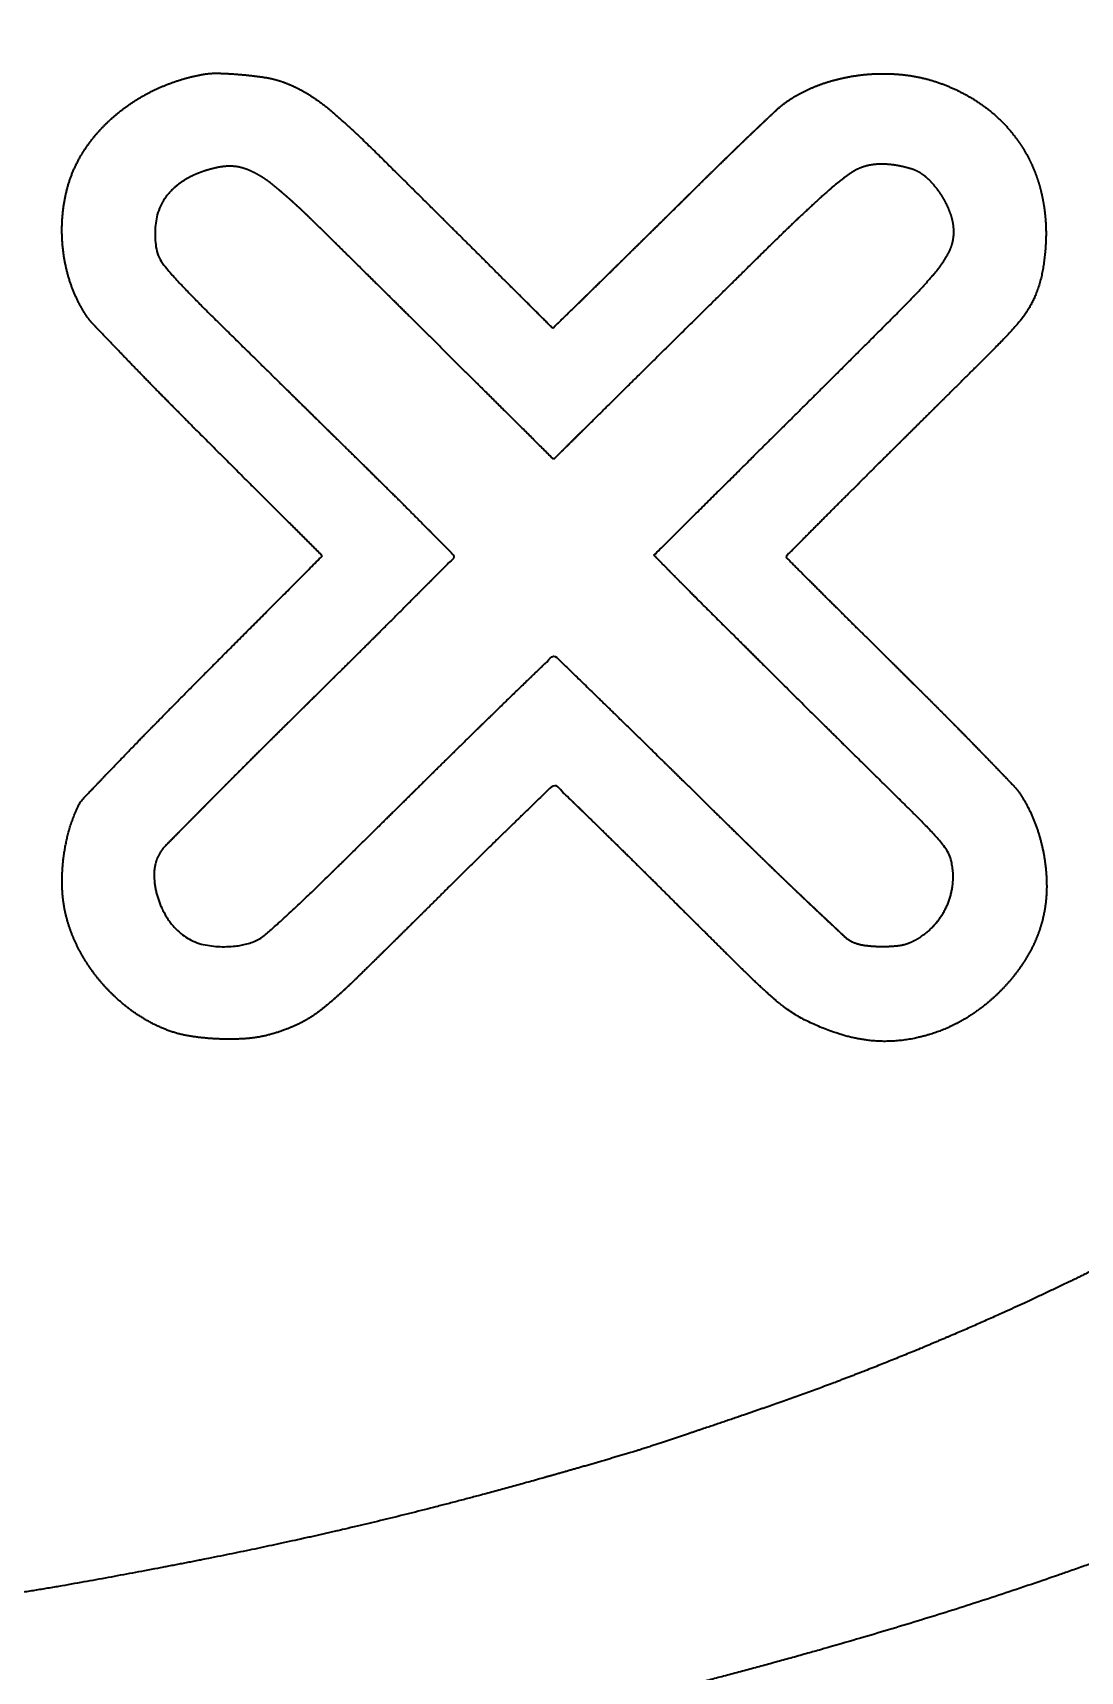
# Model space of a CAD drawing. Extents: x 6336 to 10269, y -393 to 2899.
# Drawn here: x 8829.76 to 8859.4, y 1693.47 to 1739.82 of the extents above; entities that cross this region are included whole.
import ezdxf

# ---------------------------------------------------------------- set-up
doc = ezdxf.new("R2010")
doc.units = 0
doc.header["$LTSCALE"] = 5
doc.layers.add('1', color=7, linetype='CONTINUOUS', true_color=0xffffff)

msp = doc.modelspace()

# ---------------------------------------------------------------- linework, layer by layer
at = {"layer": '1', "color": 7, "linetype": 'Continuous', "lineweight": 35}
for points, weights, knots in [([(8812.09, 1762.1), (8813.298, 1762.045), (8814.506, 1761.981), (8816.755, 1761.85), (8817.796, 1761.779), (8819.892, 1761.615), (8820.947, 1761.523), (8823.256, 1761.299), (8824.51, 1761.17), (8826.642, 1760.939), (8827.52, 1760.834), (8829.443, 1760.582), (8830.489, 1760.439), (8832.553, 1760.141), (8833.572, 1759.988), (8835.375, 1759.705), (8836.158, 1759.57), (8837.07, 1759.401), (8837.201, 1759.376), (8837.481, 1759.325), (8837.63, 1759.297), (8837.922, 1759.243), (8838.066, 1759.217), (8838.322, 1759.17), (8838.435, 1759.149), (8840.891, 1758.701), (8843.221, 1758.214), (8847.878, 1757.115), (8850.203, 1756.504), (8854.743, 1755.19), (8856.955, 1754.487), (8861.164, 1753.03), (8863.154, 1752.267), (8865.623, 1751.224), (8866.128, 1751.009), (8866.954, 1750.653), (8867.275, 1750.511), (8867.912, 1750.219), (8868.228, 1750.07), (8869.03, 1749.68), (8869.516, 1749.441), (8871.833, 1748.295), (8873.626, 1747.317), (8876.967, 1745.317), (8878.503, 1744.283), (8881.327, 1742.154), (8882.61, 1741.061), (8884.945, 1738.823), (8885.978, 1737.67), (8887.479, 1735.713), (8887.994, 1734.954), (8888.923, 1733.397), (8889.333, 1732.6), (8890.036, 1730.996), (8890.326, 1730.193), (8890.784, 1728.611), (8890.942, 1727.834), (8891.072, 1726.736), (8891.096, 1726.425), (8891.119, 1725.709), (8891.123, 1725.305), (8891.117, 1724.499), (8891.105, 1724.098), (8891.071, 1723.396), (8891.043, 1723.096), (8890.871, 1721.885), (8890.665, 1720.987), (8890.385, 1720.109), (8890.094, 1719.195), (8889.735, 1718.305), (8888.864, 1716.533), (8888.354, 1715.656), (8887.176, 1713.922), (8886.517, 1713.062), (8885.573, 1711.968), (8885.329, 1711.7), (8884.748, 1711.095), (8884.413, 1710.756), (8883.736, 1710.086), (8883.394, 1709.755), (8882.783, 1709.18), (8882.513, 1708.938), (8882.154, 1708.635), (8882.072, 1708.565), (8881.918, 1708.434), (8881.847, 1708.373), (8881.714, 1708.259), (8881.653, 1708.206), (8881.58, 1708.143), (8881.569, 1708.132), (8881.513, 1708.068), (8881.463, 1708.021), (8881.408, 1707.979), (8881.035, 1707.695), (8880.662, 1707.411), (8879.939, 1706.864), (8879.59, 1706.601), (8879.028, 1706.18), (8878.813, 1706.025), (8876.436, 1704.357), (8874.181, 1702.988), (8869.225, 1700.414), (8866.548, 1699.183), (8860.832, 1696.876), (8857.798, 1695.803), (8851.422, 1693.86), (8848.09, 1692.972), (8843.895, 1692.014), (8843.059, 1691.831), (8841.264, 1691.458), (8840.305, 1691.266), (8838.438, 1690.903), (8837.53, 1690.733), (8835.97, 1690.451), (8835.317, 1690.345), (8834.59, 1690.239), (8834.516, 1690.228), (8834.371, 1690.206), (8834.3, 1690.194), (8834.167, 1690.172), (8834.106, 1690.161), (8834.011, 1690.144), (8833.977, 1690.137), (8833.646, 1690.059), (8833.345, 1690.004), (8832.007, 1689.819), (8830.97, 1689.679), (8828.911, 1689.405), (8827.887, 1689.272), (8826.173, 1689.058), (8825.482, 1688.98), (8824.653, 1688.896), (8824.516, 1688.883), (8824.197, 1688.85), (8824.014, 1688.832), (8823.637, 1688.793), (8823.442, 1688.773), (8823.07, 1688.735), (8822.893, 1688.717), (8820.329, 1688.453), (8817.938, 1688.263), (8812.916, 1687.981), (8810.286, 1687.88), (8804.965, 1687.77), (8802.275, 1687.762), (8799.584, 1687.8)], [0.500004854728, 0.499998381757, 0.499998381757, 0.499989231422, 0.499989231422, 0.499989876519, 0.499989876519, 0.499999538068, 0.499999538068, 0.499984776375, 0.499984776375, 0.499997847691, 0.499997847691, 0.499997856334, 0.499997856334, 0.499972719132, 0.499972719132, 0.500004822461, 0.500004822461, 0.500004839728, 0.500004839728, 0.500004839527, 0.500004839527, 0.500004792303, 0.500004792303, 0.499894670239, 0.499894670239, 0.499900903167, 0.499900903167, 0.499894498801, 0.499894498801, 0.499821130516, 0.499821130516, 0.500003089963, 0.500003089963, 0.499982389917, 0.499982389917, 0.499982032487, 0.499982032487, 0.500002986531, 0.500002986531, 0.499740154031, 0.499740154031, 0.499528220771, 0.499528220771, 0.499424204836, 0.499424204836, 0.499040330754, 0.499040330754, 0.499438421617, 0.499438421617, 0.499354067583, 0.499354067583, 0.499290310766, 0.499290310766, 0.498889922905, 0.498889922905, 0.499696225712, 0.499696225712, 0.499937230809, 0.499937230809, 0.499937686548, 0.499937686548, 0.499645413752, 0.499645413752, 0.498836265197, 0.498836265197, 0.500004854728, 0.499088895039, 0.499088895039, 0.499193085116, 0.499193085116, 0.499455027953, 0.499455027953, 0.499881333906, 0.499881333906, 0.499979983638, 0.499979983638, 0.499979983638, 0.499979983638, 0.499881025263, 0.499881025263, 0.500004105655, 0.500004105655, 0.500003188342, 0.500003188342, 0.500004563445, 0.500004563445, 0.499248445103, 0.499248445103, 0.49836691401, 0.49836691401, 0.500004854728, 0.500004659605, 0.500004659605, 0.500002658564, 0.500002658564, 0.499968072944, 0.499968072944, 0.499269239031, 0.499269239031, 0.499625597476, 0.499625597476, 0.499684505973, 0.499684505973, 0.499793123287, 0.499793123287, 0.499988763248, 0.499988763248, 0.49999760793, 0.49999760793, 0.499997726135, 0.499997726135, 0.499954895554, 0.499954895554, 0.500000232922, 0.500000232922, 0.499999481438, 0.499999481438, 0.500000066449, 0.500000066449, 0.499881533411, 0.499881533411, 0.499633908289, 0.499633908289, 0.500004085737, 0.500004085737, 0.500002296259, 0.500002296259, 0.499980138124, 0.499980138124, 0.500004813061, 0.500004813061, 0.500004847095, 0.500004847095, 0.500004847237, 0.500004847237, 0.500004841661, 0.500004841661, 0.499914213559, 0.499914213559, 0.499952761226, 0.499952761226, 0.499954525558, 0.499954525558, 0.500004854728], [0, 0, 0, 0, 0.018468, 0.018468, 0.034396, 0.034396, 0.050568, 0.050568, 0.069816, 0.069816, 0.083313, 0.083313, 0.099426, 0.099426, 0.115152, 0.115152, 0.127286, 0.127286, 0.129319, 0.129319, 0.131629, 0.131629, 0.133856, 0.133856, 0.13561, 0.13561, 0.171948, 0.171948, 0.208633, 0.208633, 0.244049, 0.244049, 0.276563, 0.276563, 0.284925, 0.284925, 0.290277, 0.290277, 0.295607, 0.295607, 0.303872, 0.303872, 0.335002, 0.335002, 0.363195, 0.363195, 0.388823, 0.388823, 0.412331, 0.412331, 0.426239, 0.426239, 0.439812, 0.439812, 0.452723, 0.452723, 0.464689, 0.464689, 0.469397, 0.469397, 0.47549, 0.47549, 0.48154, 0.48154, 0.486081, 0.486081, 0.499928, 0.499928, 0.499928, 0.514319, 0.514319, 0.529514, 0.529514, 0.545708, 0.545708, 0.55113, 0.55113, 0.558254, 0.558254, 0.565376, 0.565376, 0.570793, 0.570793, 0.572403, 0.572403, 0.573812, 0.573812, 0.575017, 0.575017, 0.575252, 0.575252, 0.576277, 0.576277, 0.576277, 0.583257, 0.583257, 0.58976, 0.58976, 0.593707, 0.593707, 0.632898, 0.632898, 0.676635, 0.676635, 0.724371, 0.724371, 0.775497, 0.775497, 0.788182, 0.788182, 0.802681, 0.802681, 0.816384, 0.816384, 0.826185, 0.826185, 0.827286, 0.827286, 0.828358, 0.828358, 0.829279, 0.829279, 0.829792, 0.829792, 0.834319, 0.834319, 0.849809, 0.849809, 0.865091, 0.865091, 0.875393, 0.875393, 0.87743, 0.87743, 0.88015, 0.88015, 0.883047, 0.883047, 0.885687, 0.885687, 0.921207, 0.921207, 0.960168, 0.960168, 1, 1, 1, 1]), ([(8796.554, 1756.297), (8795.142, 1756.24), (8793.73, 1756.167), (8790.95, 1755.993), (8789.581, 1755.891), (8786.882, 1755.657), (8785.552, 1755.526), (8782.927, 1755.233), (8781.632, 1755.071), (8777.221, 1754.461), (8774.116, 1753.934), (8768.124, 1752.729), (8765.241, 1752.039), (8759.72, 1750.501), (8757.084, 1749.654), (8752.076, 1747.827), (8749.714, 1746.83), (8746.061, 1745.073), (8744.739, 1744.382), (8742.252, 1742.976), (8741.093, 1742.254), (8738.921, 1740.767), (8737.911, 1740.004), (8736.021, 1738.433), (8735.148, 1737.622), (8733.591, 1736.003), (8732.907, 1735.2), (8731.689, 1733.583), (8731.166, 1732.765), (8730.709, 1731.908), (8730.28, 1731.106), (8729.919, 1730.271), (8729.629, 1729.408), (8729.349, 1728.576), (8729.147, 1727.722), (8728.976, 1726.507), (8728.945, 1726.159), (8728.918, 1725.406), (8728.917, 1725.002), (8728.941, 1724.198), (8728.967, 1723.797), (8729.039, 1723.059), (8729.091, 1722.723), (8729.296, 1721.744), (8729.475, 1721.109), (8729.928, 1719.836), (8730.198, 1719.2), (8730.821, 1717.939), (8731.174, 1717.317), (8731.958, 1716.101), (8732.387, 1715.508), (8734.171, 1713.297), (8735.671, 1711.815), (8737.329, 1710.511), (8739.236, 1709.01), (8741.248, 1707.655), (8745.772, 1705.072), (8748.272, 1703.85), (8753.771, 1701.587), (8756.747, 1700.513), (8760.419, 1699.365), (8761.075, 1699.172), (8762.575, 1698.758), (8763.417, 1698.533), (8765.15, 1698.084), (8766.041, 1697.862), (8767.745, 1697.45), (8768.559, 1697.263), (8772.886, 1696.315), (8776.425, 1695.687), (8783.752, 1694.69), (8787.533, 1694.305), (8795.211, 1693.787), (8799.105, 1693.654), (8806.881, 1693.646), (8810.759, 1693.773), (8815.706, 1694.101), (8816.781, 1694.185), (8819.043, 1694.387), (8820.23, 1694.504), (8822.562, 1694.753), (8823.707, 1694.886), (8825.792, 1695.145), (8826.731, 1695.277), (8827.822, 1695.447), (8827.976, 1695.471), (8828.289, 1695.519), (8828.448, 1695.544), (8828.75, 1695.59), (8828.892, 1695.612), (8829.13, 1695.648), (8829.225, 1695.663), (8829.401, 1695.689), (8829.483, 1695.702), (8829.658, 1695.729), (8829.751, 1695.744), (8829.936, 1695.774), (8830.027, 1695.789), (8830.19, 1695.816), (8830.263, 1695.828), (8831.8, 1696.096), (8833.262, 1696.368), (8836.026, 1696.916), (8837.327, 1697.196), (8839.896, 1697.794), (8841.164, 1698.111), (8843.792, 1698.816), (8845.152, 1699.2), (8846.8, 1699.69), (8847.092, 1699.781), (8847.891, 1700.046), (8848.399, 1700.215), (8849.43, 1700.564), (8849.953, 1700.742), (8850.861, 1701.056), (8851.246, 1701.193), (8852.465, 1701.637), (8853.296, 1701.956), (8854.959, 1702.627), (8855.792, 1702.979), (8857.411, 1703.693), (8858.196, 1704.055), (8859.671, 1704.764), (8860.358, 1705.115), (8861.532, 1705.748), (8862.025, 1706.019), (8862.926, 1706.524), (8863.333, 1706.759), (8864.104, 1707.217), (8864.467, 1707.44), (8865.186, 1707.897), (8865.543, 1708.13), (8867.38, 1709.374), (8868.8, 1710.468), (8870.15, 1711.648), (8871.339, 1712.687), (8872.43, 1713.829), (8873.413, 1715.065), (8874.292, 1716.169), (8875.054, 1717.357), (8875.689, 1718.618), (8876.28, 1719.788), (8876.715, 1721.024), (8877.054, 1722.614), (8877.103, 1722.926), (8877.171, 1723.64), (8877.199, 1724.042), (8877.231, 1724.849), (8877.236, 1725.254), (8877.224, 1725.987), (8877.201, 1726.314), (8877.075, 1727.352), (8876.933, 1728.055), (8876.536, 1729.454), (8876.284, 1730.147), (8875.665, 1731.531), (8875.3, 1732.219), (8874.445, 1733.598), (8873.964, 1734.289), (8873.235, 1735.225), (8873.013, 1735.487), (8872.442, 1736.111), (8872.097, 1736.478), (8871.393, 1737.206), (8871.034, 1737.568), (8870.401, 1738.188), (8870.125, 1738.442), (8867.438, 1740.749), (8864.827, 1742.539), (8862.039, 1744.038), (8858.788, 1745.784), (8855.426, 1747.305), (8848.068, 1750.044), (8844.087, 1751.256), (8835.604, 1753.283), (8831.125, 1754.136), (8826.219, 1754.838), (8825.827, 1754.892), (8825.005, 1755.002), (8824.575, 1755.059), (8823.741, 1755.165), (8823.338, 1755.215), (8822.636, 1755.3), (8822.337, 1755.334), (8821.908, 1755.379), (8821.777, 1755.393), (8821.472, 1755.425), (8821.297, 1755.443), (8820.935, 1755.481), (8820.748, 1755.501), (8820.39, 1755.538), (8820.219, 1755.556), (8819.546, 1755.627), (8819.044, 1755.675), (8817.854, 1755.777), (8817.168, 1755.833), (8815.742, 1755.943), (8815.003, 1755.997), (8813.582, 1756.095), (8812.9, 1756.139), (8811.313, 1756.233), (8810.408, 1756.267), (8807.821, 1756.306), (8806.138, 1756.326), (8802.772, 1756.351), (8801.088, 1756.357), (8798.454, 1756.355), (8797.503, 1756.336), (8796.554, 1756.297)], [0.500015053585, 0.499994982139, 0.499994982139, 0.499991133656, 0.499991133656, 0.499989814174, 0.499989814174, 0.499985934726, 0.499985934726, 0.49985998232, 0.49985998232, 0.499792178492, 0.499792178492, 0.499759872527, 0.499759872527, 0.499610533928, 0.499610533928, 0.499833399569, 0.499833399569, 0.499708136018, 0.499708136018, 0.499654428766, 0.499654428766, 0.499497392663, 0.499497392663, 0.49940965099, 0.49940965099, 0.499020062157, 0.499020062157, 0.500015053585, 0.498865570594, 0.498865570594, 0.500015053585, 0.498587342334, 0.498587342334, 0.49957112869, 0.49957112869, 0.499828816911, 0.499828816911, 0.499827790797, 0.499827790797, 0.499516656832, 0.499516656832, 0.499256250321, 0.499256250321, 0.499440975413, 0.499440975413, 0.499479162028, 0.499479162028, 0.499545435471, 0.499545435471, 0.497903838192, 0.497903838192, 0.500015053585, 0.499104394241, 0.499104394241, 0.499328244641, 0.499328244641, 0.499696040432, 0.499696040432, 0.499968440078, 0.499968440078, 0.500003923171, 0.500003923171, 0.500004263748, 0.500004263748, 0.499996085849, 0.499996085849, 0.49974629606, 0.49974629606, 0.499822731176, 0.499822731176, 0.499831325625, 0.499831325625, 0.499826694664, 0.499826694664, 0.499992812206, 0.499992812206, 0.50000289248, 0.50000289248, 0.500002542627, 0.500002542627, 0.499975332781, 0.499975332781, 0.500015016453, 0.500015016453, 0.500015023053, 0.500015023053, 0.500015023053, 0.500015023053, 0.500014739845, 0.500014739845, 0.500013372375, 0.500013372375, 0.500014319963, 0.500014319963, 0.500014310139, 0.500014310139, 0.500012254578, 0.500012254578, 0.499991941327, 0.499991941327, 0.499970217649, 0.499970217649, 0.499968138593, 0.499968138593, 0.499985705176, 0.499985705176, 0.499976039693, 0.499976039693, 0.500013351135, 0.500013351135, 0.500012964928, 0.500012964928, 0.500002818337, 0.500002818337, 0.499968250367, 0.499968250367, 0.499972505605, 0.499972505605, 0.499969460063, 0.499969460063, 0.499924472733, 0.499924472733, 0.500005370953, 0.500005370953, 0.499986921914, 0.499986921914, 0.499979127585, 0.499979127585, 0.499979156941, 0.499979156941, 0.499382797305, 0.499382797305, 0.500015053585, 0.498661339437, 0.498661339437, 0.500015053585, 0.498263648704, 0.498263648704, 0.500015053585, 0.497268207412, 0.497268207412, 0.499470328466, 0.499470328466, 0.499884539177, 0.499884539177, 0.499884371268, 0.499884371268, 0.499553250721, 0.499553250721, 0.499009188228, 0.499009188228, 0.499157213458, 0.499157213458, 0.499258090394, 0.499258090394, 0.499541361302, 0.499541361302, 0.499749044792, 0.499749044792, 0.499985731709, 0.499985731709, 0.499984552931, 0.499984552931, 0.499832430251, 0.499832430251, 0.498066612837, 0.498066612837, 0.500015053585, 0.499237590814, 0.499237590814, 0.499396580703, 0.499396580703, 0.49965779835, 0.49965779835, 0.500012006144, 0.500012006144, 0.500013306096, 0.500013306096, 0.500013273565, 0.500013273565, 0.500004735863, 0.500004735863, 0.500015053062, 0.500015053062, 0.500015053488, 0.500015053488, 0.500015053488, 0.500015053488, 0.500015053414, 0.500015053414, 0.499998672261, 0.499998672261, 0.500012373498, 0.500012373498, 0.500012429345, 0.500012429345, 0.500010809798, 0.500010809798, 0.499935737658, 0.499935737658, 0.500012455732, 0.500012455732, 0.500012303539, 0.500012303539, 0.499948564768, 0.499948564768, 0.500015053585], [0, 0, 0, 0, 0.012665, 0.012665, 0.024966, 0.024966, 0.036942, 0.036942, 0.048635, 0.048635, 0.076842, 0.076842, 0.103381, 0.103381, 0.128152, 0.128152, 0.151074, 0.151074, 0.164403, 0.164403, 0.176607, 0.176607, 0.187907, 0.187907, 0.198535, 0.198535, 0.207926, 0.207926, 0.216555, 0.216555, 0.216555, 0.224626, 0.224626, 0.224626, 0.23239, 0.23239, 0.235475, 0.235475, 0.239042, 0.239042, 0.242584, 0.242584, 0.245586, 0.245586, 0.251397, 0.251397, 0.257476, 0.257476, 0.263763, 0.263763, 0.270183, 0.270183, 0.288624, 0.288624, 0.288624, 0.309797, 0.309797, 0.334047, 0.334047, 0.361595, 0.361595, 0.367551, 0.367551, 0.375145, 0.375145, 0.383138, 0.383138, 0.390412, 0.390412, 0.42169, 0.42169, 0.454748, 0.454748, 0.488626, 0.488626, 0.522352, 0.522352, 0.531724, 0.531724, 0.542092, 0.542092, 0.55211, 0.55211, 0.560354, 0.560354, 0.561707, 0.561707, 0.563106, 0.563106, 0.564359, 0.564359, 0.565193, 0.565193, 0.56591, 0.56591, 0.566734, 0.566734, 0.567535, 0.567535, 0.568174, 0.568174, 0.581097, 0.581097, 0.592661, 0.592661, 0.604017, 0.604017, 0.616298, 0.616298, 0.618954, 0.618954, 0.62361, 0.62361, 0.62841, 0.62841, 0.631956, 0.631956, 0.639685, 0.639685, 0.647538, 0.647538, 0.65505, 0.65505, 0.661747, 0.661747, 0.666633, 0.666633, 0.670716, 0.670716, 0.674415, 0.674415, 0.678115, 0.678115, 0.693659, 0.693659, 0.693659, 0.707314, 0.707314, 0.707314, 0.719476, 0.719476, 0.719476, 0.730706, 0.730706, 0.733409, 0.733409, 0.736851, 0.736851, 0.74032, 0.74032, 0.743122, 0.743122, 0.749243, 0.749243, 0.755517, 0.755517, 0.762144, 0.762144, 0.769302, 0.769302, 0.772217, 0.772217, 0.776488, 0.776488, 0.780819, 0.780819, 0.784005, 0.784005, 0.810766, 0.810766, 0.810766, 0.84191, 0.84191, 0.87699, 0.87699, 0.915404, 0.915404, 0.918736, 0.918736, 0.922391, 0.922391, 0.925813, 0.925813, 0.928347, 0.928347, 0.929451, 0.929451, 0.930933, 0.930933, 0.932517, 0.932517, 0.933964, 0.933964, 0.938218, 0.938218, 0.944019, 0.944019, 0.95026, 0.95026, 0.95602, 0.95602, 0.963647, 0.963647, 0.977814, 0.977814, 0.991997, 0.991997, 1, 1, 1, 1]), ([(8837.955, 1725.019), (8836.881, 1726.09), (8835.807, 1727.162), (8834.314, 1728.652), (8833.897, 1729.072), (8833.113, 1729.867), (8832.748, 1730.242), (8832.077, 1730.939), (8831.77, 1731.259), (8831.465, 1731.58), (8831.389, 1731.66), (8831.321, 1731.746), (8831.262, 1731.839), (8831.045, 1732.176), (8830.88, 1732.542), (8830.77, 1732.928), (8830.656, 1733.329), (8830.595, 1733.742), (8830.589, 1734.159), (8830.582, 1734.571), (8830.63, 1734.981), (8830.731, 1735.38), (8830.827, 1735.757), (8830.981, 1736.114), (8831.189, 1736.442), (8831.368, 1736.725), (8831.578, 1736.986), (8831.816, 1737.222), (8832.06, 1737.464), (8832.327, 1737.68), (8832.615, 1737.867), (8832.909, 1738.058), (8833.221, 1738.219), (8833.548, 1738.347), (8833.878, 1738.477), (8834.22, 1738.574), (8834.569, 1738.638), (8834.713, 1738.664), (8834.86, 1738.675), (8835.007, 1738.671), (8835.23, 1738.665), (8835.453, 1738.652), (8835.901, 1738.612), (8836.125, 1738.585), (8836.504, 1738.526), (8836.657, 1738.488), (8836.806, 1738.437)], [0.5015534738, 0.5015534738, 0.5015534738, 0.501550736982, 0.501550736982, 0.501547760199, 0.501547760199, 0.501551930784, 0.501551930784, 0.5015534738, 0.500051949039, 0.500051949039, 0.5015534738, 0.497945788602, 0.497945788602, 0.5015534738, 0.498707957616, 0.498707957616, 0.5015534738, 0.498638628536, 0.498638628536, 0.5015534738, 0.49736528456, 0.49736528456, 0.5015534738, 0.499478098475, 0.499478098475, 0.5015534738, 0.499777578441, 0.499777578441, 0.5015534738, 0.499854311289, 0.499854311289, 0.5015534738, 0.49997177074, 0.49997177074, 0.5015534738, 0.499756717366, 0.499756717366, 0.5015534738, 0.501392267385, 0.501392267385, 0.501385789308, 0.501385789308, 0.500211052512, 0.500211052512, 0.5015534738], [0, 0, 0, 0, 0.222369, 0.222369, 0.309174, 0.309174, 0.385917, 0.385917, 0.450922, 0.450922, 0.450922, 0.466979, 0.466979, 0.466979, 0.525181, 0.525181, 0.525181, 0.585346, 0.585346, 0.585346, 0.644477, 0.644477, 0.644477, 0.699735, 0.699735, 0.699735, 0.747176, 0.747176, 0.747176, 0.795679, 0.795679, 0.795679, 0.845023, 0.845023, 0.845023, 0.894797, 0.894797, 0.894797, 0.915324, 0.915324, 0.915324, 0.946545, 0.946545, 0.978046, 0.978046, 1, 1, 1, 1]), ([(8844.474, 1731.457), (8844.82, 1731.794), (8845.166, 1732.131), (8845.691, 1732.643), (8845.87, 1732.818), (8846.317, 1733.257), (8846.585, 1733.521), (8847.154, 1734.08), (8847.454, 1734.376), (8848.044, 1734.958), (8848.334, 1735.244), (8848.896, 1735.8), (8849.169, 1736.067), (8849.691, 1736.575), (8849.939, 1736.814), (8850.399, 1737.251), (8850.609, 1737.45), (8850.889, 1737.712), (8850.961, 1737.772), (8851.037, 1737.827), (8851.33, 1738.039), (8851.649, 1738.209), (8851.989, 1738.334), (8852.353, 1738.468), (8852.731, 1738.561), (8853.116, 1738.612), (8853.507, 1738.664), (8853.902, 1738.673), (8854.295, 1738.638), (8854.672, 1738.606), (8855.042, 1738.527), (8855.399, 1738.402), (8855.872, 1738.238), (8856.314, 1738.004), (8856.716, 1737.705), (8857.102, 1737.418), (8857.433, 1737.069), (8857.7, 1736.669), (8857.967, 1736.267), (8858.162, 1735.826), (8858.279, 1735.358), (8858.401, 1734.868), (8858.449, 1734.366), (8858.421, 1733.862), (8858.41, 1733.656), (8858.389, 1733.451), (8858.335, 1733.072), (8858.298, 1732.899), (8858.205, 1732.575), (8858.148, 1732.425), (8858.08, 1732.28), (8858.014, 1732.138), (8857.936, 1732.002), (8857.767, 1731.757), (8857.68, 1731.646), (8857.471, 1731.405), (8857.351, 1731.275), (8856.997, 1730.912), (8856.765, 1730.678), (8855.706, 1729.627), (8854.881, 1728.808), (8853.674, 1727.611), (8853.294, 1727.233), (8852.593, 1726.534), (8852.273, 1726.213), (8851.666, 1725.602), (8851.379, 1725.313), (8851.092, 1725.024), (8851.083, 1725.016), (8851.079, 1725.005), (8851.079, 1724.993), (8851.079, 1724.981), (8851.083, 1724.97), (8851.092, 1724.962), (8851.4, 1724.654), (8851.708, 1724.346), (8852.358, 1723.697), (8852.701, 1723.355), (8853.452, 1722.611), (8853.86, 1722.209), (8854.683, 1721.397), (8855.097, 1720.985), (8855.875, 1720.205), (8856.238, 1719.835), (8856.904, 1719.149), (8857.207, 1718.834), (8857.51, 1718.517), (8857.591, 1718.433), (8857.663, 1718.34), (8857.726, 1718.241), (8857.881, 1717.998), (8858.011, 1717.741), (8858.113, 1717.472), (8858.221, 1717.191), (8858.303, 1716.901), (8858.359, 1716.605), (8858.415, 1716.311), (8858.444, 1716.013), (8858.447, 1715.714), (8858.45, 1715.433), (8858.422, 1715.153), (8858.365, 1714.878), (8858.288, 1714.508), (8858.157, 1714.154), (8857.975, 1713.823), (8857.78, 1713.469), (8857.543, 1713.141), (8857.269, 1712.844), (8856.989, 1712.541), (8856.675, 1712.273), (8856.331, 1712.045), (8855.999, 1711.824), (8855.641, 1711.648), (8855.263, 1711.521), (8854.975, 1711.425), (8854.68, 1711.357), (8854.38, 1711.319), (8854.09, 1711.282), (8853.798, 1711.277), (8853.507, 1711.304), (8853.204, 1711.333), (8852.905, 1711.393), (8852.614, 1711.483), (8852.291, 1711.584), (8851.976, 1711.709), (8851.672, 1711.858), (8851.488, 1711.947), (8851.313, 1712.051), (8850.962, 1712.298), (8850.787, 1712.438), (8850.345, 1712.837), (8850.076, 1713.091), (8849.132, 1714.024), (8848.453, 1714.698), (8847.367, 1715.779), (8846.959, 1716.183), (8846.204, 1716.928), (8845.856, 1717.269), (8845.196, 1717.911), (8844.884, 1718.213), (8844.573, 1718.515), (8844.558, 1718.53), (8844.539, 1718.537), (8844.518, 1718.537), (8844.498, 1718.537), (8844.478, 1718.53), (8844.464, 1718.515), (8844.144, 1718.205), (8843.824, 1717.895), (8843.146, 1717.237), (8842.789, 1716.889), (8842.013, 1716.125), (8841.594, 1715.71), (8840.406, 1714.53), (8839.632, 1713.767), (8838.563, 1712.721), (8838.257, 1712.449), (8837.938, 1712.191), (8837.729, 1712.022), (8837.501, 1711.88), (8837.258, 1711.766), (8836.992, 1711.641), (8836.716, 1711.541), (8836.432, 1711.467), (8836.22, 1711.411), (8836.004, 1711.377), (8835.785, 1711.363), (8835.52, 1711.346), (8835.255, 1711.344), (8834.728, 1711.367), (8834.466, 1711.393), (8834.206, 1711.434), (8833.997, 1711.466), (8833.793, 1711.52), (8833.595, 1711.595), (8833.252, 1711.724), (8832.928, 1711.896), (8832.629, 1712.108), (8832.318, 1712.328), (8832.033, 1712.581), (8831.779, 1712.865), (8831.524, 1713.149), (8831.304, 1713.46), (8831.119, 1713.794), (8830.941, 1714.115), (8830.805, 1714.456), (8830.714, 1714.812), (8830.649, 1715.061), (8830.611, 1715.316), (8830.599, 1715.572), (8830.586, 1715.853), (8830.595, 1716.135), (8830.627, 1716.414), (8830.658, 1716.695), (8830.712, 1716.973), (8830.787, 1717.246), (8830.856, 1717.498), (8830.95, 1717.742), (8831.068, 1717.976), (8831.102, 1718.042), (8831.144, 1718.103), (8831.196, 1718.157), (8831.515, 1718.492), (8831.834, 1718.825), (8832.526, 1719.545), (8832.899, 1719.93), (8833.708, 1720.753), (8834.142, 1721.192), (8835.704, 1722.76), (8836.83, 1723.889), (8837.955, 1725.019)], [0.5015534738, 0.5015534738, 0.5015534738, 0.501552933326, 0.501552933326, 0.501553421745, 0.501553421745, 0.501553421745, 0.501553421745, 0.501553411182, 0.501553411182, 0.50155077473, 0.50155077473, 0.501548445889, 0.501548445889, 0.501551314312, 0.501551314312, 0.500890702449, 0.500890702449, 0.5015534738, 0.498392464323, 0.498392464323, 0.5015534738, 0.499513397934, 0.499513397934, 0.5015534738, 0.499572674928, 0.499572674928, 0.5015534738, 0.498984782892, 0.498984782892, 0.5015534738, 0.497686251294, 0.497686251294, 0.5015534738, 0.496608147881, 0.496608147881, 0.5015534738, 0.496648332344, 0.496648332344, 0.5015534738, 0.49782287544, 0.49782287544, 0.5015534738, 0.501234968424, 0.501234968424, 0.500746116492, 0.500746116492, 0.500527754522, 0.500527754522, 0.5015534738, 0.500405268292, 0.500405268292, 0.50101911015, 0.50101911015, 0.501419017126, 0.501419017126, 0.501543468677, 0.501543468677, 0.501553455594, 0.501553455594, 0.501553142363, 0.501553142363, 0.501552570842, 0.501552570842, 0.501553469835, 0.501553469835, 0.5015534738, 0.476332916546, 0.476332916546, 0.5015534738, 0.476094347682, 0.476094347682, 0.5015534738, 0.501553470708, 0.501553470708, 0.501552676355, 0.501552676355, 0.50155318073, 0.50155318073, 0.501549846424, 0.501549846424, 0.501546111662, 0.501546111662, 0.501551180101, 0.501551180101, 0.5015534738, 0.499959041606, 0.499959041606, 0.5015534738, 0.499833495616, 0.499833495616, 0.5015534738, 0.500248428889, 0.500248428889, 0.5015534738, 0.500229272268, 0.500229272268, 0.5015534738, 0.499632727539, 0.499632727539, 0.5015534738, 0.497830103452, 0.497830103452, 0.5015534738, 0.499099044074, 0.499099044074, 0.5015534738, 0.499192271246, 0.499192271246, 0.5015534738, 0.498666633617, 0.498666633617, 0.5015534738, 0.499929033877, 0.499929033877, 0.5015534738, 0.499529616977, 0.499529616977, 0.5015534738, 0.49973170536, 0.49973170536, 0.5015534738, 0.500594421339, 0.500594421339, 0.5015534738, 0.500480130129, 0.500480130129, 0.500954031804, 0.500954031804, 0.501466697811, 0.501466697811, 0.501552866447, 0.501552866447, 0.501552572395, 0.501552572395, 0.501551059665, 0.501551059665, 0.501553445421, 0.501553445421, 0.5015534738, 0.477062513667, 0.477062513667, 0.5015534738, 0.477109204251, 0.477109204251, 0.5015534738, 0.50155344811, 0.50155344811, 0.501551182577, 0.501551182577, 0.501552618378, 0.501552618378, 0.501551074888, 0.501551074888, 0.501170871449, 0.501170871449, 0.5015534738, 0.49914891297, 0.49914891297, 0.5015534738, 0.500147165203, 0.500147165203, 0.5015534738, 0.500011126764, 0.500011126764, 0.5015534738, 0.50106295969, 0.50106295969, 0.501061475064, 0.501061475064, 0.5015534738, 0.499747107007, 0.499747107007, 0.5015534738, 0.498872752925, 0.498872752925, 0.5015534738, 0.499431940743, 0.499431940743, 0.5015534738, 0.499434638971, 0.499434638971, 0.5015534738, 0.498894844983, 0.498894844983, 0.5015534738, 0.49976995029, 0.49976995029, 0.5015534738, 0.500514963551, 0.500514963551, 0.5015534738, 0.500524040698, 0.500524040698, 0.5015534738, 0.499906693019, 0.499906693019, 0.5015534738, 0.497937891513, 0.497937891513, 0.5015534738, 0.501552853634, 0.501552853634, 0.501548398101, 0.501548398101, 0.501551302278, 0.501551302278, 0.5015534738, 0.5015534738, 0.5015534738], [0, 0, 0, 0, 0.01854, 0.01854, 0.028146, 0.028146, 0.042599, 0.042599, 0.058758, 0.058758, 0.074409, 0.074409, 0.089092, 0.089092, 0.102324, 0.102324, 0.113433, 0.113433, 0.117036, 0.117036, 0.117036, 0.130813, 0.130813, 0.130813, 0.145559, 0.145559, 0.145559, 0.160473, 0.160473, 0.160473, 0.17469, 0.17469, 0.17469, 0.193365, 0.193365, 0.193365, 0.211131, 0.211131, 0.211131, 0.228778, 0.228778, 0.228778, 0.247092, 0.247092, 0.247092, 0.254579, 0.254579, 0.260976, 0.260976, 0.266763, 0.266763, 0.266763, 0.27243, 0.27243, 0.277498, 0.277498, 0.283897, 0.283897, 0.295757, 0.295757, 0.337629, 0.337629, 0.356952, 0.356952, 0.373281, 0.373281, 0.38796, 0.38796, 0.38796, 0.38836, 0.38836, 0.38836, 0.38874, 0.38874, 0.38874, 0.402878, 0.402878, 0.418594, 0.418594, 0.437195, 0.437195, 0.456142, 0.456142, 0.472971, 0.472971, 0.487177, 0.487177, 0.487177, 0.490978, 0.490978, 0.490978, 0.500263, 0.500263, 0.500263, 0.509957, 0.509957, 0.509957, 0.519549, 0.519549, 0.519549, 0.528534, 0.528534, 0.528534, 0.540519, 0.540519, 0.540519, 0.55329, 0.55329, 0.55329, 0.566247, 0.566247, 0.566247, 0.578711, 0.578711, 0.578711, 0.588143, 0.588143, 0.588143, 0.597202, 0.597202, 0.597202, 0.606613, 0.606613, 0.606613, 0.617062, 0.617062, 0.617062, 0.623338, 0.623338, 0.630245, 0.630245, 0.641616, 0.641616, 0.671032, 0.671032, 0.688685, 0.688685, 0.703643, 0.703643, 0.716987, 0.716987, 0.716987, 0.717589, 0.717589, 0.717589, 0.718161, 0.718161, 0.718161, 0.73055, 0.73055, 0.74443, 0.74443, 0.760814, 0.760814, 0.791016, 0.791016, 0.802398, 0.802398, 0.802398, 0.809831, 0.809831, 0.809831, 0.817932, 0.817932, 0.817932, 0.823949, 0.823949, 0.823949, 0.831234, 0.831234, 0.838449, 0.838449, 0.838449, 0.844224, 0.844224, 0.844224, 0.854195, 0.854195, 0.854195, 0.864513, 0.864513, 0.864513, 0.874794, 0.874794, 0.874794, 0.884645, 0.884645, 0.884645, 0.891519, 0.891519, 0.891519, 0.899022, 0.899022, 0.899022, 0.90655, 0.90655, 0.90655, 0.913492, 0.913492, 0.913492, 0.915449, 0.915449, 0.915449, 0.92762, 0.92762, 0.941733, 0.941733, 0.958007, 0.958007, 1, 1, 1, 1]), ([(8836.806, 1738.437), (8837.065, 1738.348), (8837.312, 1738.23), (8837.545, 1738.086), (8837.803, 1737.926), (8838.046, 1737.746), (8838.656, 1737.212), (8839.027, 1736.868), (8840.344, 1735.567), (8841.299, 1734.62), (8842.992, 1732.933), (8843.733, 1732.195), (8844.474, 1731.457)], [0.5015534738, 0.4994821754, 0.4994821754, 0.5015534738, 0.500430829202, 0.500430829202, 0.501403282146, 0.501403282146, 0.50155253791, 0.50155253791, 0.5015534738, 0.5015534738, 0.5015534738], [0, 0, 0, 0, 0.07903, 0.07903, 0.07903, 0.166314, 0.166314, 0.312068, 0.312068, 0.699105, 0.699105, 1, 1, 1, 1]), ([(8844.498, 1727.749), (8843.181, 1729.057), (8841.863, 1730.365), (8839.579, 1732.634), (8838.609, 1733.591), (8837.289, 1734.885), (8836.928, 1735.209), (8836.553, 1735.516), (8836.345, 1735.687), (8836.115, 1735.826), (8835.868, 1735.932), (8835.663, 1736.021), (8835.442, 1736.056), (8835.219, 1736.037), (8835.14, 1736.03), (8835.061, 1736.019), (8834.898, 1735.985), (8834.813, 1735.964), (8834.643, 1735.915), (8834.559, 1735.887), (8834.397, 1735.825), (8834.32, 1735.791), (8834.245, 1735.753), (8834.058, 1735.66), (8833.885, 1735.541), (8833.731, 1735.399), (8833.591, 1735.269), (8833.477, 1735.116), (8833.393, 1734.945), (8833.307, 1734.769), (8833.254, 1734.58), (8833.236, 1734.385), (8833.215, 1734.163), (8833.221, 1733.941), (8833.254, 1733.72), (8833.277, 1733.571), (8833.336, 1733.431), (8833.427, 1733.311), (8833.582, 1733.107), (8833.748, 1732.912), (8834.274, 1732.361), (8834.63, 1732), (8836.281, 1730.375), (8837.573, 1729.105), (8839.226, 1727.483), (8839.586, 1727.128), (8840.249, 1726.471), (8840.552, 1726.168), (8841.123, 1725.593), (8841.392, 1725.322), (8841.66, 1725.051), (8841.674, 1725.038), (8841.681, 1725.02), (8841.681, 1725.001), (8841.681, 1724.981), (8841.674, 1724.964), (8841.66, 1724.95), (8841.268, 1724.556), (8840.875, 1724.162), (8840.045, 1723.329), (8839.607, 1722.891), (8838.646, 1721.937), (8838.125, 1721.422), (8837.077, 1720.388), (8836.552, 1719.869), (8835.577, 1718.898), (8835.126, 1718.446), (8834.288, 1717.599), (8833.898, 1717.205), (8833.509, 1716.811), (8833.456, 1716.757), (8833.409, 1716.697), (8833.37, 1716.632), (8833.255, 1716.445), (8833.196, 1716.233), (8833.196, 1716.014), (8833.196, 1715.758), (8833.24, 1715.507), (8833.326, 1715.267), (8833.415, 1715.018), (8833.544, 1714.787), (8833.71, 1714.581), (8833.86, 1714.394), (8834.048, 1714.244), (8834.264, 1714.139), (8834.392, 1714.077), (8834.527, 1714.033), (8834.667, 1714.009), (8834.83, 1713.98), (8834.995, 1713.965), (8835.161, 1713.965), (8835.328, 1713.964), (8835.495, 1713.978), (8835.66, 1714.007), (8835.805, 1714.032), (8835.945, 1714.075), (8836.079, 1714.136), (8836.179, 1714.181), (8836.271, 1714.24), (8836.353, 1714.312), (8836.559, 1714.492), (8836.763, 1714.675), (8837.248, 1715.122), (8837.528, 1715.387), (8838.205, 1716.044), (8838.604, 1716.434), (8839.927, 1717.742), (8840.855, 1718.657), (8842.299, 1720.08), (8842.817, 1720.585), (8843.704, 1721.443), (8844.071, 1721.797), (8844.438, 1722.151), (8844.463, 1722.175), (8844.497, 1722.185), (8844.531, 1722.177), (8844.55, 1722.172), (8844.567, 1722.163), (8844.581, 1722.149), (8844.976, 1721.766), (8845.371, 1721.382), (8846.206, 1720.571), (8846.646, 1720.142), (8847.602, 1719.205), (8848.12, 1718.698), (8849.219, 1717.615), (8849.804, 1717.043), (8850.826, 1716.049), (8851.264, 1715.629), (8852.049, 1714.888), (8852.394, 1714.564), (8852.739, 1714.242), (8852.808, 1714.178), (8852.886, 1714.128), (8852.973, 1714.092), (8853.082, 1714.046), (8853.196, 1714.016), (8853.313, 1714.001), (8853.467, 1713.981), (8853.623, 1713.971), (8853.934, 1713.969), (8854.089, 1713.977), (8854.243, 1713.994), (8854.357, 1714.006), (8854.468, 1714.035), (8854.574, 1714.08), (8854.793, 1714.171), (8854.991, 1714.301), (8855.163, 1714.464), (8855.337, 1714.63), (8855.48, 1714.823), (8855.587, 1715.038), (8855.694, 1715.253), (8855.762, 1715.483), (8855.789, 1715.721), (8855.815, 1715.956), (8855.799, 1716.192), (8855.74, 1716.422), (8855.714, 1716.522), (8855.671, 1716.617), (8855.612, 1716.703), (8855.529, 1716.824), (8855.439, 1716.939), (8855.18, 1717.231), (8855.012, 1717.408), (8854.475, 1717.943), (8854.11, 1718.304), (8853.24, 1719.158), (8852.738, 1719.653), (8851.612, 1720.767), (8850.988, 1721.385), (8849.773, 1722.592), (8849.182, 1723.18), (8848.294, 1724.065), (8847.999, 1724.363), (8847.582, 1724.788), (8847.459, 1724.913), (8847.337, 1725.038)], [0.506200636161, 0.506200636161, 0.506200636161, 0.506199002057, 0.506199002057, 0.50586311695, 0.50586311695, 0.506200636161, 0.502882863709, 0.502882863709, 0.506200636161, 0.496016012646, 0.496016012646, 0.506200636161, 0.505665011883, 0.505665011883, 0.505907017041, 0.505907017041, 0.505914925744, 0.505914925744, 0.505793069938, 0.505793069938, 0.506200636161, 0.502883427356, 0.502883427356, 0.506200636161, 0.500349096089, 0.500349096089, 0.506200636161, 0.500763959581, 0.500763959581, 0.506200636161, 0.503717768587, 0.503717768587, 0.506200636161, 0.495651189789, 0.495651189789, 0.506200636161, 0.505676533792, 0.505676533792, 0.506158088562, 0.506158088562, 0.506200563105, 0.506200563105, 0.506199595033, 0.506199595033, 0.506197849353, 0.506197849353, 0.506200599519, 0.506200599519, 0.506200636161, 0.480810452282, 0.480810452282, 0.506200636161, 0.48066641339, 0.48066641339, 0.506200636161, 0.506200627694, 0.506200627694, 0.506199303826, 0.506199303826, 0.506200143921, 0.506200143921, 0.506199704331, 0.506199704331, 0.506198405427, 0.506198405427, 0.506200437157, 0.506200437157, 0.506200636161, 0.503966530833, 0.503966530833, 0.506200636161, 0.493579143196, 0.493579143196, 0.506200636161, 0.501233224194, 0.501233224194, 0.506200636161, 0.501590890541, 0.501590890541, 0.506200636161, 0.497889360241, 0.497889360241, 0.506200636161, 0.503003238885, 0.503003238885, 0.506200636161, 0.504930813164, 0.504930813164, 0.506200636161, 0.504946296505, 0.504946296505, 0.506200636161, 0.503455774195, 0.503455774195, 0.506200636161, 0.502602864828, 0.502602864828, 0.506200636161, 0.506172086292, 0.506172086292, 0.506171760552, 0.506171760552, 0.506197213246, 0.506197213246, 0.506200507858, 0.506200507858, 0.506197276786, 0.506197276786, 0.506200436423, 0.506200436423, 0.506200636161, 0.465187840287, 0.465187840287, 0.506200636161, 0.49393472949, 0.49393472949, 0.506200636161, 0.506200631622, 0.506200631622, 0.506199921513, 0.506199921513, 0.506200370824, 0.506200370824, 0.506199099284, 0.506199099284, 0.506191879405, 0.506191879405, 0.506198521666, 0.506198521666, 0.506200636161, 0.500922600059, 0.500922600059, 0.506200636161, 0.50313381439, 0.50313381439, 0.506200636161, 0.505609364663, 0.505609364663, 0.505612035012, 0.505612035012, 0.506200636161, 0.502751014753, 0.502751014753, 0.506200636161, 0.500659101136, 0.500659101136, 0.506200636161, 0.501067896458, 0.501067896458, 0.506200636161, 0.501057766894, 0.501057766894, 0.506200636161, 0.500607883383, 0.500607883383, 0.506200636161, 0.501128468929, 0.501128468929, 0.506200636161, 0.505512794587, 0.505512794587, 0.506050887588, 0.506050887588, 0.506197963364, 0.506197963364, 0.506199936711, 0.506199936711, 0.506200445855, 0.506200445855, 0.506200506087, 0.506200506087, 0.506195142505, 0.506195142505, 0.506200636161, 0.506200636161, 0.506200636161], [0, 0, 0, 0, 0.082122, 0.082122, 0.142424, 0.142424, 0.163857, 0.163857, 0.163857, 0.175662, 0.175662, 0.175662, 0.185296, 0.185296, 0.185296, 0.1887, 0.1887, 0.192461, 0.192461, 0.196289, 0.196289, 0.199894, 0.199894, 0.199894, 0.208821, 0.208821, 0.208821, 0.216865, 0.216865, 0.216865, 0.225027, 0.225027, 0.225027, 0.234266, 0.234266, 0.234266, 0.240409, 0.240409, 0.240409, 0.2508, 0.2508, 0.271325, 0.271325, 0.344791, 0.344791, 0.365288, 0.365288, 0.382661, 0.382661, 0.398141, 0.398141, 0.398141, 0.398878, 0.398878, 0.398878, 0.399583, 0.399583, 0.399583, 0.419925, 0.419925, 0.442609, 0.442609, 0.46943, 0.46943, 0.496451, 0.496451, 0.519786, 0.519786, 0.540053, 0.540053, 0.540053, 0.542811, 0.542811, 0.542811, 0.550614, 0.550614, 0.550614, 0.559589, 0.559589, 0.559589, 0.568797, 0.568797, 0.568797, 0.577031, 0.577031, 0.577031, 0.581873, 0.581873, 0.581873, 0.587503, 0.587503, 0.587503, 0.593175, 0.593175, 0.593175, 0.598129, 0.598129, 0.598129, 0.601784, 0.601784, 0.601784, 0.610952, 0.610952, 0.623854, 0.623854, 0.642514, 0.642514, 0.686115, 0.686115, 0.710338, 0.710338, 0.727398, 0.727398, 0.727398, 0.728475, 0.728475, 0.728475, 0.729057, 0.729057, 0.729057, 0.745581, 0.745581, 0.763997, 0.763997, 0.785748, 0.785748, 0.810289, 0.810289, 0.828513, 0.828513, 0.842688, 0.842688, 0.842688, 0.845466, 0.845466, 0.845466, 0.848948, 0.848948, 0.848948, 0.853544, 0.853544, 0.858109, 0.858109, 0.858109, 0.861468, 0.861468, 0.861468, 0.868327, 0.868327, 0.868327, 0.875201, 0.875201, 0.875201, 0.882, 0.882, 0.882, 0.888634, 0.888634, 0.888634, 0.891522, 0.891522, 0.891522, 0.895576, 0.895576, 0.902329, 0.902329, 0.916567, 0.916567, 0.936092, 0.936092, 0.960431, 0.960431, 0.983518, 0.983518, 0.995143, 0.995143, 1, 1, 1, 1]), ([(8853.439, 1736.069), (8853.224, 1736.027), (8853.023, 1735.939), (8852.847, 1735.808), (8852.558, 1735.595), (8852.282, 1735.367), (8851.511, 1734.658), (8851.012, 1734.183), (8848.953, 1732.153), (8847.386, 1730.605), (8845.379, 1728.621), (8844.938, 1728.185), (8844.498, 1727.749)], [0.506200636161, 0.49793312128, 0.49793312128, 0.506200636161, 0.505706015297, 0.505706015297, 0.50615102305, 0.50615102305, 0.506200498269, 0.506200498269, 0.506200636161, 0.506200636161, 0.506200636161], [0, 0, 0, 0, 0.05368, 0.05368, 0.05368, 0.141397, 0.141397, 0.309848, 0.309848, 0.848419, 0.848419, 1, 1, 1, 1]), ([(8847.337, 1725.038), (8848.718, 1726.409), (8850.099, 1727.781), (8852.441, 1730.107), (8853.401, 1731.063), (8854.676, 1732.341), (8854.983, 1732.671), (8855.278, 1733.012), (8855.437, 1733.197), (8855.574, 1733.399), (8855.685, 1733.617), (8855.774, 1733.79), (8855.82, 1733.979), (8855.82, 1734.174), (8855.82, 1734.358), (8855.788, 1734.539), (8855.725, 1734.711), (8855.653, 1734.906), (8855.559, 1735.092), (8855.443, 1735.265), (8855.33, 1735.432), (8855.198, 1735.585), (8855.048, 1735.72), (8854.924, 1735.832), (8854.778, 1735.915), (8854.619, 1735.964), (8854.513, 1735.996), (8854.406, 1736.023), (8854.196, 1736.066), (8854.094, 1736.081), (8853.895, 1736.099), (8853.799, 1736.102), (8853.614, 1736.095), (8853.526, 1736.085), (8853.439, 1736.069)], [0.506200636161, 0.506200636161, 0.506200636161, 0.50619984746, 0.50619984746, 0.5059823196, 0.5059823196, 0.506200636161, 0.50380125199, 0.50380125199, 0.506200636161, 0.496764946105, 0.496764946105, 0.506200636161, 0.500996667518, 0.500996667518, 0.506200636161, 0.503778462978, 0.503778462978, 0.506200636161, 0.503668431712, 0.503668431712, 0.506200636161, 0.498170516141, 0.498170516141, 0.506200636161, 0.50582677745, 0.50582677745, 0.505652981018, 0.505652981018, 0.505564413051, 0.505564413051, 0.505147349388, 0.505147349388, 0.506200636161], [0, 0, 0, 0, 0.368089, 0.368089, 0.624354, 0.624354, 0.709532, 0.709532, 0.709532, 0.755487, 0.755487, 0.755487, 0.791472, 0.791472, 0.791472, 0.825018, 0.825018, 0.825018, 0.862874, 0.862874, 0.862874, 0.899428, 0.899428, 0.899428, 0.929185, 0.929185, 0.929185, 0.948837, 0.948837, 0.967258, 0.967258, 0.984332, 0.984332, 1, 1, 1, 1])]:
    msp.add_rational_spline(points, weights, degree=3, knots=knots, dxfattribs=at)

doc.saveas('drawing.dxf')
